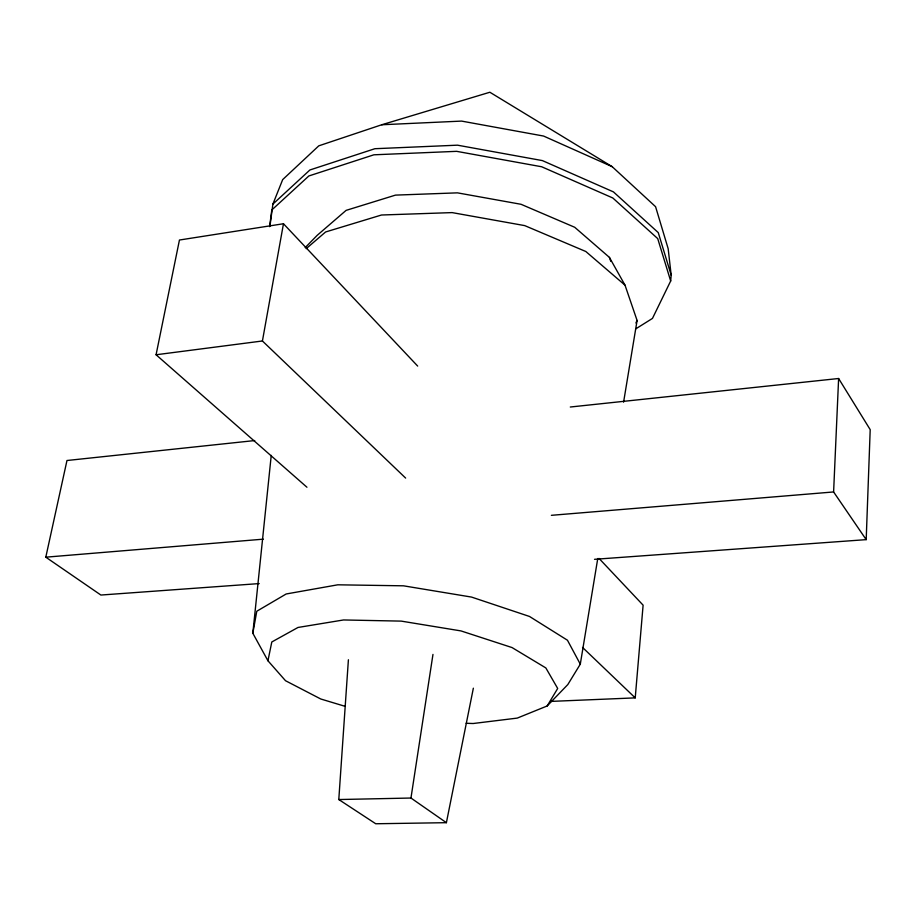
<?xml version="1.0" encoding="UTF-8"?>
<svg xmlns="http://www.w3.org/2000/svg" width="916" height="916" viewBox="0 0 916 916"><rect width="100%" height="100%" fill="white"/><g stroke="black" fill="none" stroke-linecap="round" stroke-linejoin="round"><path stroke-width="1.37" d="M594.518 559.31L866.192 539.639L870.2 429.638L838.621 378.503L570.302 407.013M866.192 539.639L833.606 491.949L838.621 378.503M473.354 688.191L446.39 822.683L375.743 823.759L338.794 799.542L348.401 659.76M550.825 701.404L635.223 697.878L643.112 605.167L599.03 558.417M635.818 328.833L652.467 318.413L670.672 281.006L671.176 275.144L668.165 248.694L655.581 206.707L612.186 166.678L489.865 92.241L381.743 124.759L318.779 145.839L282.689 179.593L272.888 204.119L269.911 226.412M345.137 706.339L320.783 699L285.529 680.725L267.941 660.757L252.827 633.254L271.239 455.401M269.602 226.641L271.812 209.97L308.852 175.964L373.9 154.804L456.626 151.335L541.665 166.758L612.815 197.982L657.722 238.607L670.672 281.006M446.39 822.683L410.963 798.031L432.97 654.413M466.13 723.285L473.148 723.514L517.254 718.098L547.161 705.973L567.828 684.55L580.297 664.169L597.759 558.52M623.59 402.158L637.089 320.463L625.01 285.162L609.415 257.385L574.71 227.271L521.044 204.291L457.462 192.852L395.483 195.119L346.111 210.371L317.131 235.389L305.2 247.595M405.639 478.083L262.423 340.981L283.468 223.744L179.444 240.026L156.075 354.767L306.94 487.232M252.827 633.254L256.789 611.235L286.181 593.98L337.798 584.809L403.498 585.816L471.557 597.083L529.494 616.457L567.451 640.227L580.297 664.169M267.941 660.757L271.8 641.979L298.009 627.46L343.546 619.96L401.254 621.117L460.988 630.918L512.044 647.566L545.844 667.936L557.695 688.466L547.161 705.973M259.194 583.584L100.886 595.045L45.8 557.18L66.971 460.508L254.728 440.562M635.899 322.97L637.089 320.463M272.888 204.119L309.906 169.975L374.884 148.713L457.485 145.175L542.398 160.598L613.422 191.879L658.26 232.607L671.176 275.144M306.196 248.66L325.592 231.977L381.503 215.008L452.126 212.604L524.719 225.611L585.816 251.499L625.01 285.162M156.075 354.767L262.423 340.981M45.8 557.18L263.373 539.158M551.386 515.319L833.606 491.949M381.743 124.759L461.584 121.095L543.566 136.049L612.186 166.678M338.794 799.542L410.963 798.031M582.53 647.429L635.223 697.878M283.468 223.744L417.673 366.079M609.415 257.385L610.8 261.358"/></g></svg>
